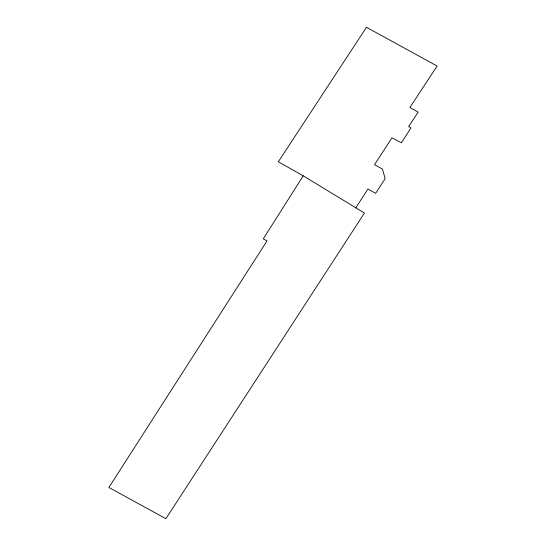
<?xml version="1.0" encoding="UTF-8"?>
<svg xmlns="http://www.w3.org/2000/svg" width="546" height="546" viewBox="0 0 546 546"><rect width="100%" height="100%" fill="white"/><g stroke="black" fill="none" stroke-linecap="round" stroke-linejoin="round"><path stroke-width="0.82" d="M303.221 175.819L263.268 238.861L267.014 240.929L108.886 487.476L165.902 518.7L364.428 213.036L303.221 175.819L278.33 161.766L366.482 27.3L437.114 66.039L409.896 107.494L418.161 112.094L408.62 126.583L410.961 127.88L401.419 142.745L391.98 137.824L374.495 164.701L382.514 169.076L385.107 178.699L375.634 193.332L367.963 189.025L355.671 207.985"/></g></svg>
